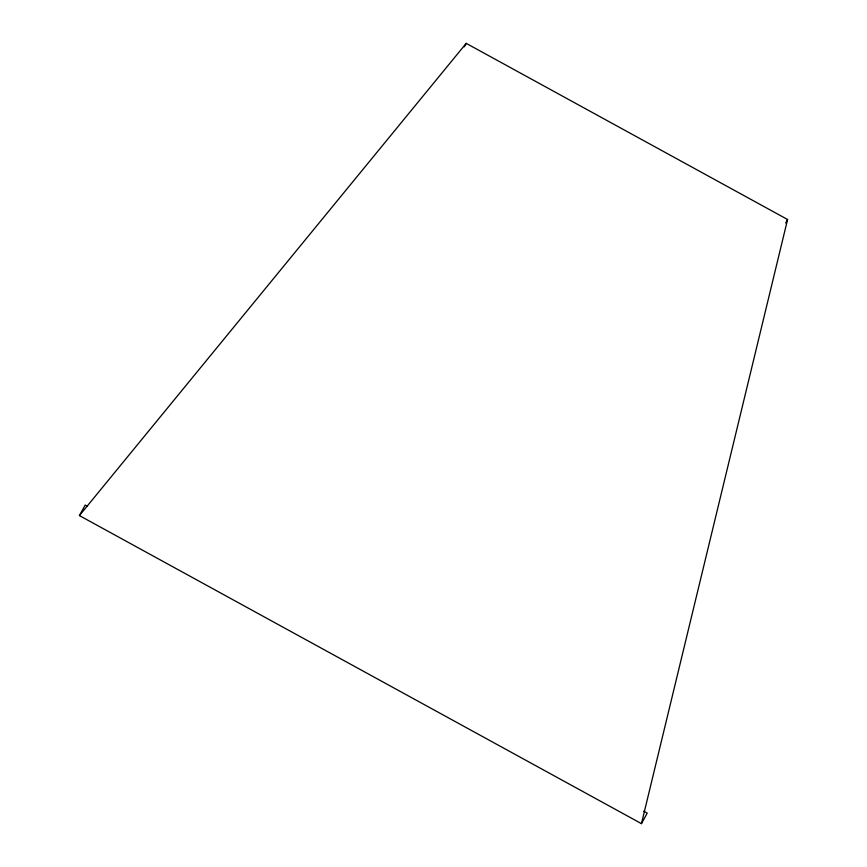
<?xml version="1.0" encoding="UTF-8"?>
<svg xmlns="http://www.w3.org/2000/svg" width="867" height="867" viewBox="0 0 867 867"><rect width="100%" height="100%" fill="white"/><g stroke="black" fill="none" stroke-linecap="round" stroke-linejoin="round"><path stroke-width="1.3" d="M641.461 823.65L787.583 219.503L466.208 43.35L79.417 515.583L641.461 823.65L647.226 813.127L643.715 811.209M79.417 515.583L85.183 505.06L87.524 506.35M464.289 46.861L466.208 43.35M785.665 223.003L787.583 219.503"/></g></svg>
